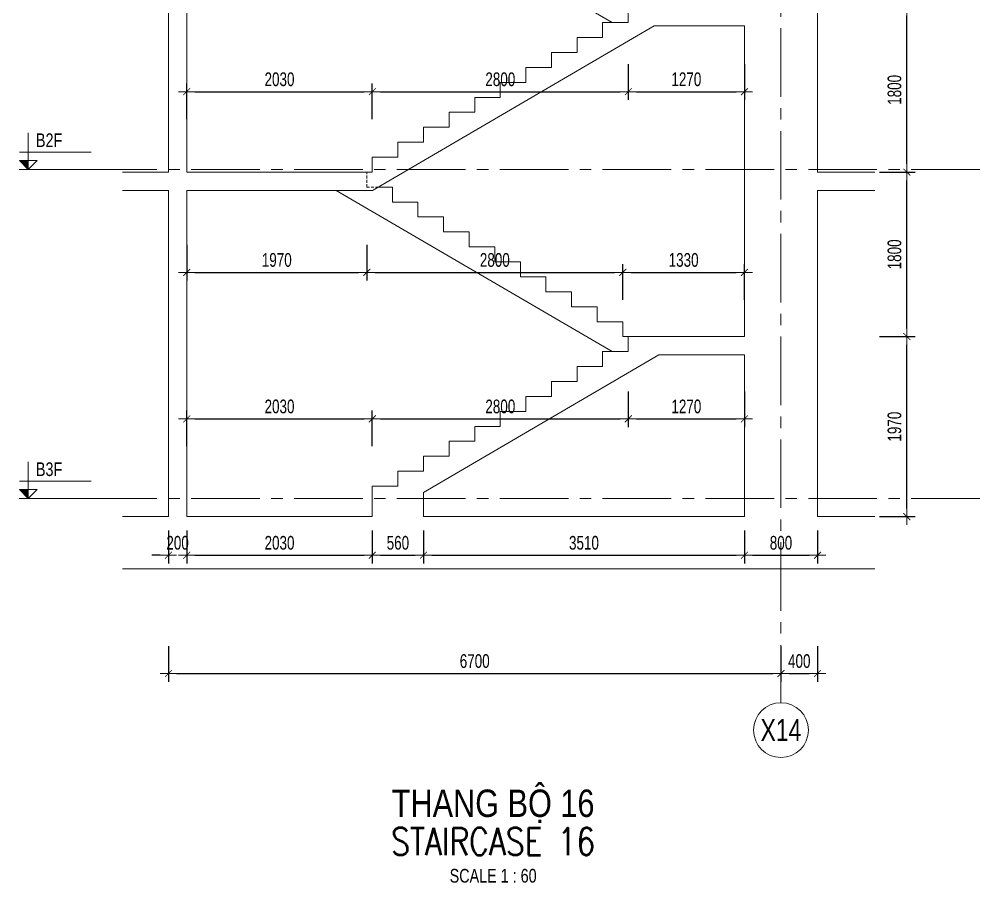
# Model space of a CAD drawing. Header units: millimetres. Extents: x -179076 to 254975, y -18667 to 296191.
# Drawn here: x 163167 to 173674, y 43940 to 53389 of the extents above; entities that cross this region are included whole.
import ezdxf
from ezdxf.enums import TextEntityAlignment as Align

# ---------------------------------------------------------------- set-up
doc = ezdxf.new("R2010")
doc.units = ezdxf.units.MM
doc.linetypes.add('CENTER2', pattern=[1.125, 0.75, -0.125, 0.125, -0.125])
doc.linetypes.add('HIDDEN2', pattern=[4.7625, 3.175, -1.5875])
doc.layers.get('Defpoints').update_dxf_attribs({"color": 151, "lineweight": 9})
for name, color, linetype, lineweight in [('NDC_S_ANNO', 7, 'Continuous', 20), ('NDC_S_AXIS', 5, 'CENTER2', 13), ('NDC_S_CONTINUOUS', 3, 'Continuous', 20), ('NDC_S_DIM', 1, 'Continuous', 15), ('NDC_S_ENG TITLE', 3, 'Continuous', 20), ('NDC_S_HIDDEN', 8, 'HIDDEN2', 13), ('NDC_S_SLAB', 2, 'Continuous', 20), ('NDC_S_SYMBOL', 1, 'Continuous', 15), ('NDC_S_TEXT SYMBOL', 7, 'Continuous', 20), ('NDC_S_VN TEXT', 7, 'Continuous', 20), ('NDC_S_VN TITLE', 6, 'Continuous', 35)]:
    doc.layers.add(name, color=color, linetype=linetype, lineweight=lineweight)
doc.styles.add('NDC_ANNO', font='', dxfattribs={"width": 0.8})
doc.styles.add('NDC_DIM', font='', dxfattribs={"width": 0.75})
doc.styles.add('NDC_EN TXT', font='romans.shx', dxfattribs={"width": 0.8})
doc.styles.add('NDC_VIE TXT', font='arial.ttf', dxfattribs={"width": 0.8})
doc.styles.get('NDC_ANNO').set_extended_font_data('Dotum')
doc.styles.get('NDC_DIM').set_extended_font_data('Dotum')
doc.dimstyles.new('NDC_dim_60', dxfattribs={"dimscale": 60, "dimtxt": 2.5, "dimasz": 1.5, "dimexe": 1.5, "dimexo": 2.5, "dimgap": 1, "dimtad": 1, "dimdec": 0, "dimzin": 0, "dimdsep": 46, "dimtxsty": 'NDC_DIM', "dimblk": 'DIMMARK', "dimcen": 0.09, "dimdle": 1.2, "dimclrd": 1, "dimclre": 1, "dimclrt": 3, "dimadec": 0, "dimazin": 0, "dimtfac": 1, "dimtdec": 0, "dimtix": 1, "dimtofl": 0, "dimtmove": 0, "dimatfit": 3, "dimfxl": 5, "dimfxlon": 1, "dimtolj": 1, "dimtzin": 0, "dimarcsym": 0})

# ---------------------------------------------------------------- blocks, each defined once
blk = doc.blocks.new('DIMMARK')
at = {"layer": 'NDC_S_DIM', "color": 1}
blk.add_line((-1.5, 0), (1, 0), dxfattribs=at)
at = {"layer": 'NDC_S_DIM', "color": 2, "const_width": 0.1}
blk.add_lwpolyline([(-0.42, -0.42), (0.42, 0.42)], dxfattribs=at)
blk = doc.blocks.new('*D1939')
at = {"layer": 'Defpoints', "color": 0, "transparency": 16777216}
for p in [(167029, 49016), (164999, 47946), (167029, 47946)]:
    blk.add_point(p, dxfattribs=at)
at = {"layer": 'NDC_S_DIM', "color": 1, "lineweight": -2, "transparency": 16777216}
for p, q in [((164999, 48716), (164999, 49106)), ((167029, 48716), (167029, 49106)), ((165089, 49016), (166939, 49016))]:
    blk.add_line(p, q, dxfattribs=at)
at = {"layer": 'NDC_S_DIM', "color": 1, "lineweight": -2, "transparency": 16777216, "xscale": 90, "yscale": 90, "zscale": 90, "rotation": 180}
blk.add_blockref('DIMMARK', (164999, 49016), dxfattribs=at)
at = {"layer": 'NDC_S_DIM', "color": 1, "lineweight": -2, "transparency": 16777216, "xscale": 90, "yscale": 90, "zscale": 90}
blk.add_blockref('DIMMARK', (167029, 49016), dxfattribs=at)
at = {"layer": 'NDC_S_DIM', "color": 3, "transparency": 16777216, "insert": (166014, 49151), "char_height": 150, "attachment_point": 5, "style": 'NDC_DIM'}
blk.add_mtext('\\A1;2030', dxfattribs=at)
blk = doc.blocks.new('*D1940')
at = {"layer": 'Defpoints', "color": 0, "transparency": 16777216}
for p in [(169829, 49752), (169829, 49016), (167029, 47946)]:
    blk.add_point(p, dxfattribs=at)
at = {"layer": 'NDC_S_DIM', "color": 1, "lineweight": -2, "transparency": 16777216}
for p, q in [((169829, 49316), (169829, 48926)), ((167029, 48716), (167029, 49106)), ((167119, 49016), (169739, 49016))]:
    blk.add_line(p, q, dxfattribs=at)
at = {"layer": 'NDC_S_DIM', "color": 1, "lineweight": -2, "transparency": 16777216, "xscale": 90, "yscale": 90, "zscale": 90, "rotation": 180}
blk.add_blockref('DIMMARK', (167029, 49016), dxfattribs=at)
at = {"layer": 'NDC_S_DIM', "color": 1, "lineweight": -2, "transparency": 16777216, "xscale": 90, "yscale": 90, "zscale": 90}
blk.add_blockref('DIMMARK', (169829, 49016), dxfattribs=at)
at = {"layer": 'NDC_S_DIM', "color": 3, "transparency": 16777216, "insert": (168429, 49151), "char_height": 150, "attachment_point": 5, "style": 'NDC_DIM'}
blk.add_mtext('\\A1;2800', dxfattribs=at)
blk = doc.blocks.new('*D1941')
at = {"layer": 'Defpoints', "color": 0, "transparency": 16777216}
for p in [(169829, 49752), (171099, 49716), (171099, 49016)]:
    blk.add_point(p, dxfattribs=at)
at = {"layer": 'NDC_S_DIM', "color": 1, "lineweight": -2, "transparency": 16777216}
for p, q in [((169829, 49316), (169829, 48926)), ((171099, 49316), (171099, 48926)), ((169919, 49016), (171009, 49016))]:
    blk.add_line(p, q, dxfattribs=at)
at = {"layer": 'NDC_S_DIM', "color": 1, "lineweight": -2, "transparency": 16777216, "xscale": 90, "yscale": 90, "zscale": 90, "rotation": 180}
blk.add_blockref('DIMMARK', (169829, 49016), dxfattribs=at)
at = {"layer": 'NDC_S_DIM', "color": 1, "lineweight": -2, "transparency": 16777216, "xscale": 90, "yscale": 90, "zscale": 90}
blk.add_blockref('DIMMARK', (171099, 49016), dxfattribs=at)
at = {"layer": 'NDC_S_DIM', "color": 3, "transparency": 16777216, "insert": (170464, 49151), "char_height": 150, "attachment_point": 5, "style": 'NDC_DIM'}
blk.add_mtext('\\A1;1270', dxfattribs=at)
blk = doc.blocks.new('*D1942')
at = {"layer": 'Defpoints', "color": 0, "transparency": 16777216}
for p in [(164999, 51716), (166969, 51716), (166969, 50619)]:
    blk.add_point(p, dxfattribs=at)
at = {"layer": 'NDC_S_DIM', "color": 1, "lineweight": -2, "transparency": 16777216}
for p, q in [((164999, 50919), (164999, 50529)), ((166969, 50919), (166969, 50529)), ((165089, 50619), (166879, 50619))]:
    blk.add_line(p, q, dxfattribs=at)
at = {"layer": 'NDC_S_DIM', "color": 1, "lineweight": -2, "transparency": 16777216, "xscale": 90, "yscale": 90, "zscale": 90, "rotation": 180}
blk.add_blockref('DIMMARK', (164999, 50619), dxfattribs=at)
at = {"layer": 'NDC_S_DIM', "color": 1, "lineweight": -2, "transparency": 16777216, "xscale": 90, "yscale": 90, "zscale": 90}
blk.add_blockref('DIMMARK', (166969, 50619), dxfattribs=at)
at = {"layer": 'NDC_S_DIM', "color": 3, "transparency": 16777216, "insert": (165984, 50754), "char_height": 150, "attachment_point": 5, "style": 'NDC_DIM'}
blk.add_mtext('\\A1;1970', dxfattribs=at)
blk = doc.blocks.new('*D1943')
at = {"layer": 'Defpoints', "color": 0, "transparency": 16777216}
for p in [(166969, 51716), (169769, 50619), (169769, 49916)]:
    blk.add_point(p, dxfattribs=at)
at = {"layer": 'NDC_S_DIM', "color": 1, "lineweight": -2, "transparency": 16777216}
for p, q in [((166969, 50919), (166969, 50529)), ((169769, 50319), (169769, 50709)), ((167059, 50619), (169679, 50619))]:
    blk.add_line(p, q, dxfattribs=at)
at = {"layer": 'NDC_S_DIM', "color": 1, "lineweight": -2, "transparency": 16777216, "xscale": 90, "yscale": 90, "zscale": 90, "rotation": 180}
blk.add_blockref('DIMMARK', (166969, 50619), dxfattribs=at)
at = {"layer": 'NDC_S_DIM', "color": 1, "lineweight": -2, "transparency": 16777216, "xscale": 90, "yscale": 90, "zscale": 90}
blk.add_blockref('DIMMARK', (169769, 50619), dxfattribs=at)
at = {"layer": 'NDC_S_DIM', "color": 3, "transparency": 16777216, "insert": (168369, 50754), "char_height": 150, "attachment_point": 5, "style": 'NDC_DIM'}
blk.add_mtext('\\A1;2800', dxfattribs=at)
blk = doc.blocks.new('*D1930')
at = {"layer": 'Defpoints', "color": 0, "transparency": 16777216}
for p in [(171099, 50619), (169769, 49916), (171099, 49916)]:
    blk.add_point(p, dxfattribs=at)
at = {"layer": 'NDC_S_DIM', "color": 1, "lineweight": -2, "transparency": 16777216}
for p, q in [((169769, 50319), (169769, 50709)), ((171099, 50319), (171099, 50709)), ((169859, 50619), (171009, 50619))]:
    blk.add_line(p, q, dxfattribs=at)
at = {"layer": 'NDC_S_DIM', "color": 1, "lineweight": -2, "transparency": 16777216, "xscale": 90, "yscale": 90, "zscale": 90, "rotation": 180}
blk.add_blockref('DIMMARK', (169769, 50619), dxfattribs=at)
at = {"layer": 'NDC_S_DIM', "color": 1, "lineweight": -2, "transparency": 16777216, "xscale": 90, "yscale": 90, "zscale": 90}
blk.add_blockref('DIMMARK', (171099, 50619), dxfattribs=at)
at = {"layer": 'NDC_S_DIM', "color": 3, "transparency": 16777216, "insert": (170434, 50754), "char_height": 150, "attachment_point": 5, "style": 'NDC_DIM'}
blk.add_mtext('\\A1;1330', dxfattribs=at)
blk = doc.blocks.new('*D1931')
at = {"layer": 'Defpoints', "color": 0, "transparency": 16777216}
for p in [(167029, 52596), (164999, 51716), (167029, 51716)]:
    blk.add_point(p, dxfattribs=at)
at = {"layer": 'NDC_S_DIM', "color": 1, "lineweight": -2, "transparency": 16777216}
for p, q in [((164999, 52296), (164999, 52686)), ((167029, 52296), (167029, 52686)), ((165089, 52596), (166939, 52596))]:
    blk.add_line(p, q, dxfattribs=at)
at = {"layer": 'NDC_S_DIM', "color": 1, "lineweight": -2, "transparency": 16777216, "xscale": 90, "yscale": 90, "zscale": 90, "rotation": 180}
blk.add_blockref('DIMMARK', (164999, 52596), dxfattribs=at)
at = {"layer": 'NDC_S_DIM', "color": 1, "lineweight": -2, "transparency": 16777216, "xscale": 90, "yscale": 90, "zscale": 90}
blk.add_blockref('DIMMARK', (167029, 52596), dxfattribs=at)
at = {"layer": 'NDC_S_DIM', "color": 3, "transparency": 16777216, "insert": (166014, 52731), "char_height": 150, "attachment_point": 5, "style": 'NDC_DIM'}
blk.add_mtext('\\A1;2030', dxfattribs=at)
blk = doc.blocks.new('*D1932')
at = {"layer": 'Defpoints', "color": 0, "transparency": 16777216}
for p in [(169829, 53352), (169829, 52596), (167029, 51716)]:
    blk.add_point(p, dxfattribs=at)
at = {"layer": 'NDC_S_DIM', "color": 1, "lineweight": -2, "transparency": 16777216}
for p, q in [((169829, 52896), (169829, 52506)), ((167029, 52296), (167029, 52686)), ((167119, 52596), (169739, 52596))]:
    blk.add_line(p, q, dxfattribs=at)
at = {"layer": 'NDC_S_DIM', "color": 1, "lineweight": -2, "transparency": 16777216, "xscale": 90, "yscale": 90, "zscale": 90, "rotation": 180}
blk.add_blockref('DIMMARK', (167029, 52596), dxfattribs=at)
at = {"layer": 'NDC_S_DIM', "color": 1, "lineweight": -2, "transparency": 16777216, "xscale": 90, "yscale": 90, "zscale": 90}
blk.add_blockref('DIMMARK', (169829, 52596), dxfattribs=at)
at = {"layer": 'NDC_S_DIM', "color": 3, "transparency": 16777216, "insert": (168429, 52731), "char_height": 150, "attachment_point": 5, "style": 'NDC_DIM'}
blk.add_mtext('\\A1;2800', dxfattribs=at)
blk = doc.blocks.new('*D1933')
at = {"layer": 'Defpoints', "color": 0, "transparency": 16777216}
for p in [(169829, 53352), (171099, 53316), (171099, 52596)]:
    blk.add_point(p, dxfattribs=at)
at = {"layer": 'NDC_S_DIM', "color": 1, "lineweight": -2, "transparency": 16777216}
for p, q in [((169829, 52896), (169829, 52506)), ((171099, 52896), (171099, 52506)), ((169919, 52596), (171009, 52596))]:
    blk.add_line(p, q, dxfattribs=at)
at = {"layer": 'NDC_S_DIM', "color": 1, "lineweight": -2, "transparency": 16777216, "xscale": 90, "yscale": 90, "zscale": 90, "rotation": 180}
blk.add_blockref('DIMMARK', (169829, 52596), dxfattribs=at)
at = {"layer": 'NDC_S_DIM', "color": 1, "lineweight": -2, "transparency": 16777216, "xscale": 90, "yscale": 90, "zscale": 90}
blk.add_blockref('DIMMARK', (171099, 52596), dxfattribs=at)
at = {"layer": 'NDC_S_DIM', "color": 3, "transparency": 16777216, "insert": (170464, 52731), "char_height": 150, "attachment_point": 5, "style": 'NDC_DIM'}
blk.add_mtext('\\A1;1270', dxfattribs=at)
blk = doc.blocks.new('kata_block_CT')
at = {"layer": 'NDC_S_ANNO'}
blk.add_hatch(color=3, dxfattribs=at).paths.add_polyline_path([(0, 1.6), (-1.61, 1.6), (0, 0)])
at = {"layer": 'NDC_S_ANNO', "ltscale": 50}
h = blk.add_hatch(dxfattribs=at)
h.set_pattern_fill('ANSI31', color=256, scale=1.406, style=0)
h.paths.add_polyline_path([(0, 1.6), (0, 0), (1.61, 1.6)])
for p, q in [((-1.59, 3.14), (11.47, 3.14)), ((11.56, 0), (-1.64, 0))]:
    blk.add_line(p, q, dxfattribs=at)
for points in [[(0, 6.69), (0, 0)], [(0, 0), (-1.61, 1.6), (0, 1.6)], [(0, 0), (1.61, 1.6), (0, 1.6)]]:
    blk.add_lwpolyline(points, dxfattribs=at)
at = {"layer": 'NDC_S_ANNO', "color": 8, "ltscale": 50}
blk.add_lwpolyline([(0, 0), (-1.61, 1.6), (0, 1.6)], dxfattribs=at)
at = {"layer": 'NDC_S_TEXT SYMBOL', "color": 3, "style": 'NDC_ANNO', "width": 0.8}
blk.add_attdef('CT', (1.41, 4.07), '', height=2.5, dxfattribs=at)
blk = doc.blocks.new('*D2007')
at = {"layer": 'Defpoints', "color": 0, "transparency": 16777216}
for p in [(164799, 47946), (164999, 47946), (164999, 47524)]:
    blk.add_point(p, dxfattribs=at)
at = {"layer": 'NDC_S_DIM', "color": 1, "lineweight": -2, "transparency": 16777216}
for p, q in [((164799, 47796), (164799, 47434)), ((164999, 47796), (164999, 47434)), ((164709, 47524), (164619, 47524)), ((165089, 47524), (165179, 47524))]:
    blk.add_line(p, q, dxfattribs=at)
at = {"layer": 'NDC_S_DIM', "color": 1, "lineweight": -2, "transparency": 16777216, "xscale": 90, "yscale": 90, "zscale": 90}
blk.add_blockref('DIMMARK', (164799, 47524), dxfattribs=at)
at = {"layer": 'NDC_S_DIM', "color": 1, "lineweight": -2, "transparency": 16777216, "xscale": 90, "yscale": 90, "zscale": 90, "rotation": 180}
blk.add_blockref('DIMMARK', (164999, 47524), dxfattribs=at)
at = {"layer": 'NDC_S_DIM', "color": 3, "transparency": 16777216, "insert": (164899, 47659), "char_height": 150, "attachment_point": 5, "style": 'NDC_DIM'}
blk.add_mtext('\\A1;200', dxfattribs=at)
blk = doc.blocks.new('*D2008')
at = {"layer": 'Defpoints', "color": 0, "transparency": 16777216}
for p in [(164999, 47946), (167029, 47946), (167029, 47524)]:
    blk.add_point(p, dxfattribs=at)
at = {"layer": 'NDC_S_DIM', "color": 1, "lineweight": -2, "transparency": 16777216}
for p, q in [((164999, 47796), (164999, 47434)), ((167029, 47796), (167029, 47434)), ((165089, 47524), (166939, 47524))]:
    blk.add_line(p, q, dxfattribs=at)
at = {"layer": 'NDC_S_DIM', "color": 1, "lineweight": -2, "transparency": 16777216, "xscale": 90, "yscale": 90, "zscale": 90, "rotation": 180}
blk.add_blockref('DIMMARK', (164999, 47524), dxfattribs=at)
at = {"layer": 'NDC_S_DIM', "color": 1, "lineweight": -2, "transparency": 16777216, "xscale": 90, "yscale": 90, "zscale": 90}
blk.add_blockref('DIMMARK', (167029, 47524), dxfattribs=at)
at = {"layer": 'NDC_S_DIM', "color": 3, "transparency": 16777216, "insert": (166014, 47659), "char_height": 150, "attachment_point": 5, "style": 'NDC_DIM'}
blk.add_mtext('\\A1;2030', dxfattribs=at)
blk = doc.blocks.new('*D2009')
at = {"layer": 'Defpoints', "color": 0, "transparency": 16777216}
for p in [(167029, 47946), (167589, 47946), (167589, 47524)]:
    blk.add_point(p, dxfattribs=at)
at = {"layer": 'NDC_S_DIM', "color": 1, "lineweight": -2, "transparency": 16777216}
for p, q in [((167029, 47796), (167029, 47434)), ((167589, 47796), (167589, 47434)), ((167119, 47524), (167499, 47524))]:
    blk.add_line(p, q, dxfattribs=at)
at = {"layer": 'NDC_S_DIM', "color": 1, "lineweight": -2, "transparency": 16777216, "xscale": 90, "yscale": 90, "zscale": 90, "rotation": 180}
blk.add_blockref('DIMMARK', (167029, 47524), dxfattribs=at)
at = {"layer": 'NDC_S_DIM', "color": 1, "lineweight": -2, "transparency": 16777216, "xscale": 90, "yscale": 90, "zscale": 90}
blk.add_blockref('DIMMARK', (167589, 47524), dxfattribs=at)
at = {"layer": 'NDC_S_DIM', "color": 3, "transparency": 16777216, "insert": (167309, 47659), "char_height": 150, "attachment_point": 5, "style": 'NDC_DIM'}
blk.add_mtext('\\A1;560', dxfattribs=at)
blk = doc.blocks.new('*D2010')
at = {"layer": 'Defpoints', "color": 0, "transparency": 16777216}
for p in [(167589, 47946), (171099, 47946), (171099, 47524)]:
    blk.add_point(p, dxfattribs=at)
at = {"layer": 'NDC_S_DIM', "color": 1, "lineweight": -2, "transparency": 16777216}
for p, q in [((167589, 47796), (167589, 47434)), ((171099, 47796), (171099, 47434)), ((167679, 47524), (171009, 47524))]:
    blk.add_line(p, q, dxfattribs=at)
at = {"layer": 'NDC_S_DIM', "color": 1, "lineweight": -2, "transparency": 16777216, "xscale": 90, "yscale": 90, "zscale": 90, "rotation": 180}
blk.add_blockref('DIMMARK', (167589, 47524), dxfattribs=at)
at = {"layer": 'NDC_S_DIM', "color": 1, "lineweight": -2, "transparency": 16777216, "xscale": 90, "yscale": 90, "zscale": 90}
blk.add_blockref('DIMMARK', (171099, 47524), dxfattribs=at)
at = {"layer": 'NDC_S_DIM', "color": 3, "transparency": 16777216, "insert": (169344, 47659), "char_height": 150, "attachment_point": 5, "style": 'NDC_DIM'}
blk.add_mtext('\\A1;3510', dxfattribs=at)
blk = doc.blocks.new('*D2011')
at = {"layer": 'Defpoints', "color": 0, "transparency": 16777216}
for p in [(171099, 47946), (171899, 47946), (171899, 47524)]:
    blk.add_point(p, dxfattribs=at)
at = {"layer": 'NDC_S_DIM', "color": 1, "lineweight": -2, "transparency": 16777216}
for p, q in [((171099, 47796), (171099, 47434)), ((171899, 47796), (171899, 47434)), ((171189, 47524), (171809, 47524))]:
    blk.add_line(p, q, dxfattribs=at)
at = {"layer": 'NDC_S_DIM', "color": 1, "lineweight": -2, "transparency": 16777216, "xscale": 90, "yscale": 90, "zscale": 90, "rotation": 180}
blk.add_blockref('DIMMARK', (171099, 47524), dxfattribs=at)
at = {"layer": 'NDC_S_DIM', "color": 1, "lineweight": -2, "transparency": 16777216, "xscale": 90, "yscale": 90, "zscale": 90}
blk.add_blockref('DIMMARK', (171899, 47524), dxfattribs=at)
at = {"layer": 'NDC_S_DIM', "color": 3, "transparency": 16777216, "insert": (171499, 47659), "char_height": 150, "attachment_point": 5, "style": 'NDC_DIM'}
blk.add_mtext('\\A1;800', dxfattribs=at)
blk = doc.blocks.new('*D2012')
at = {"layer": 'Defpoints', "color": 0, "transparency": 16777216}
for p in [(164799, 47946), (171499, 47946), (171499, 46230)]:
    blk.add_point(p, dxfattribs=at)
at = {"layer": 'NDC_S_DIM', "color": 1, "lineweight": -2, "transparency": 16777216}
for p, q in [((164799, 46530), (164799, 46140)), ((171499, 46530), (171499, 46140)), ((164889, 46230), (171409, 46230))]:
    blk.add_line(p, q, dxfattribs=at)
at = {"layer": 'NDC_S_DIM', "color": 1, "lineweight": -2, "transparency": 16777216, "xscale": 90, "yscale": 90, "zscale": 90, "rotation": 180}
blk.add_blockref('DIMMARK', (164799, 46230), dxfattribs=at)
at = {"layer": 'NDC_S_DIM', "color": 1, "lineweight": -2, "transparency": 16777216, "xscale": 90, "yscale": 90, "zscale": 90}
blk.add_blockref('DIMMARK', (171499, 46230), dxfattribs=at)
at = {"layer": 'NDC_S_DIM', "color": 3, "transparency": 16777216, "insert": (168149, 46365), "char_height": 150, "attachment_point": 5, "style": 'NDC_DIM'}
blk.add_mtext('\\A1;6700', dxfattribs=at)
blk = doc.blocks.new('*D2013')
at = {"layer": 'Defpoints', "color": 0, "transparency": 16777216}
for p in [(171499, 47946), (171899, 47946), (171899, 46230)]:
    blk.add_point(p, dxfattribs=at)
at = {"layer": 'NDC_S_DIM', "color": 1, "lineweight": -2, "transparency": 16777216}
for p, q in [((171499, 46530), (171499, 46140)), ((171899, 46530), (171899, 46140)), ((171589, 46230), (171809, 46230))]:
    blk.add_line(p, q, dxfattribs=at)
at = {"layer": 'NDC_S_DIM', "color": 1, "lineweight": -2, "transparency": 16777216, "xscale": 90, "yscale": 90, "zscale": 90, "rotation": 180}
blk.add_blockref('DIMMARK', (171499, 46230), dxfattribs=at)
at = {"layer": 'NDC_S_DIM', "color": 1, "lineweight": -2, "transparency": 16777216, "xscale": 90, "yscale": 90, "zscale": 90}
blk.add_blockref('DIMMARK', (171899, 46230), dxfattribs=at)
at = {"layer": 'NDC_S_DIM', "color": 3, "transparency": 16777216, "insert": (171699, 46365), "char_height": 150, "attachment_point": 5, "style": 'NDC_DIM'}
blk.add_mtext('\\A1;400', dxfattribs=at)
blk = doc.blocks.new('*U187')
at = {"layer": 'NDC_S_SYMBOL'}
blk.add_line((0, 5), (0, 9), dxfattribs=at)
blk.add_circle((0, 0), 5, dxfattribs=at)
at = {"layer": 'NDC_S_TEXT SYMBOL', "color": 7, "style": 'NDC_ANNO', "width": 0.8}
blk.add_attdef('GRID', text='', height=4, dxfattribs=at).set_placement((0, 0), align=Align.MIDDLE)
blk = doc.blocks.new('Drawing name_symbol')
at = {"layer": 'NDC_S_ENG TITLE', "style": 'NDC_EN TXT', "width": 0.8}
blk.add_attdef('SECTDET1', text='', height=5, dxfattribs=at).set_placement((0, 1.01), align=Align.CENTER)
at = {"layer": 'NDC_S_TEXT SYMBOL', "lineweight": 25, "style": 'NDC_ANNO', "width": 0.8}
blk.add_attdef('SSCALE', text='', height=2.5, dxfattribs=at).set_placement((0, -4), align=Align.CENTER)
at = {"layer": 'NDC_S_VN TITLE', "style": 'NDC_VIE TXT', "width": 0.8}
blk.add_attdef('SECTDET2', text='', height=5, dxfattribs=at).set_placement((0, 7.97), align=Align.CENTER)
blk = doc.blocks.new('*D2089')
at = {"layer": 'Defpoints', "color": 0, "transparency": 16777216}
for p in [(171099, 49916), (172876, 49916), (171099, 47946)]:
    blk.add_point(p, dxfattribs=at)
at = {"layer": 'NDC_S_DIM', "color": 1, "lineweight": -2, "transparency": 16777216}
for p, q in [((172576, 49916), (172966, 49916)), ((172876, 48036), (172876, 49826)), ((172576, 47946), (172966, 47946))]:
    blk.add_line(p, q, dxfattribs=at)
at = {"layer": 'NDC_S_DIM', "color": 1, "lineweight": -2, "transparency": 16777216, "xscale": 90, "yscale": 90, "zscale": 90}
for p, rotation in [((172876, 49916), 90), ((172876, 47946), 270)]:
    blk.add_blockref('DIMMARK', p, dxfattribs=dict(at, rotation=rotation))
at = {"layer": 'NDC_S_DIM', "color": 3, "transparency": 16777216, "insert": (172741, 48931), "char_height": 150, "attachment_point": 5, "rotation": 90, "style": 'NDC_DIM'}
blk.add_mtext('\\A1;1970', dxfattribs=at)
blk = doc.blocks.new('*D2090')
at = {"layer": 'Defpoints', "color": 0, "transparency": 16777216}
for p in [(167029, 51716), (172876, 51716), (171099, 49916)]:
    blk.add_point(p, dxfattribs=at)
at = {"layer": 'NDC_S_DIM', "color": 1, "lineweight": -2, "transparency": 16777216}
for p, q in [((172576, 51716), (172966, 51716)), ((172876, 50006), (172876, 51626)), ((172576, 49916), (172966, 49916))]:
    blk.add_line(p, q, dxfattribs=at)
at = {"layer": 'NDC_S_DIM', "color": 1, "lineweight": -2, "transparency": 16777216, "xscale": 90, "yscale": 90, "zscale": 90}
for p, rotation in [((172876, 51716), 90), ((172876, 49916), 270)]:
    blk.add_blockref('DIMMARK', p, dxfattribs=dict(at, rotation=rotation))
at = {"layer": 'NDC_S_DIM', "color": 3, "transparency": 16777216, "insert": (172741, 50816), "char_height": 150, "attachment_point": 5, "rotation": 90, "style": 'NDC_DIM'}
blk.add_mtext('\\A1;1800', dxfattribs=at)
blk = doc.blocks.new('*D2091')
at = {"layer": 'Defpoints', "color": 0, "transparency": 16777216}
for p in [(169829, 53516), (172876, 53516), (167029, 51716)]:
    blk.add_point(p, dxfattribs=at)
at = {"layer": 'NDC_S_DIM', "color": 1, "lineweight": -2, "transparency": 16777216}
for p, q in [((172576, 53516), (172966, 53516)), ((172876, 51806), (172876, 53426)), ((172576, 51716), (172966, 51716))]:
    blk.add_line(p, q, dxfattribs=at)
at = {"layer": 'NDC_S_DIM', "color": 1, "lineweight": -2, "transparency": 16777216, "xscale": 90, "yscale": 90, "zscale": 90}
for p, rotation in [((172876, 53516), 90), ((172876, 51716), 270)]:
    blk.add_blockref('DIMMARK', p, dxfattribs=dict(at, rotation=rotation))
at = {"layer": 'NDC_S_DIM', "color": 3, "transparency": 16777216, "insert": (172741, 52616), "char_height": 150, "attachment_point": 5, "rotation": 90, "style": 'NDC_DIM'}
blk.add_mtext('\\A1;1800', dxfattribs=at)

msp = doc.modelspace()

# ---------------------------------------------------------------- linework, layer by layer
at = {"layer": 'NDC_S_AXIS', "ltscale": 1000}
msp.add_line((171498.6, 63415.8), (171498.6, 46040.1), dxfattribs=at)
for points in [[(173673.6, 51746), (163351.9, 51746)], [(173673.6, 48146), (163351.9, 48146)]]:
    msp.add_lwpolyline(points, dxfattribs=at)
at = {"layer": 'NDC_S_CONTINUOUS'}
for p, q in [((169652.2, 53352.4), (166634.4, 55116)), ((169652.2, 49752.4), (166634.4, 51516))]:
    msp.add_line(p, q, dxfattribs=at)
msp.add_lwpolyline([(169828.6, 49916), (169768.6, 49916), (169768.6, 50079.6), (169488.6, 50079.6), (169488.6, 50243.3), (169208.6, 50243.3), (169208.6, 50406.9), (168928.6, 50406.9), (168928.6, 50570.6), (168648.6, 50570.6), (168648.6, 50734.2), (168368.6, 50734.2), (168368.6, 50897.8), (168088.6, 50897.8), (168088.6, 51061.5), (167808.6, 51061.5), (167808.6, 51225.1), (167528.6, 51225.1), (167528.6, 51388.7), (167248.6, 51388.7), (167248.6, 51552.4), (167095, 51552.4)], dxfattribs=at)
at = {"layer": 'NDC_S_HIDDEN', "ltscale": 10}
msp.add_lwpolyline([(167095, 51552.4), (166968.6, 51552.4), (166968.6, 51716)], dxfattribs=at)
at = {"layer": 'NDC_S_SLAB'}
for p, q in [((164798.6, 51716), (164798.6, 55116)), ((164998.6, 51716), (164998.6, 55116)), ((171898.6, 51716), (171898.6, 55116)), ((164798.6, 51716), (164296.1, 51716)), ((167028.6, 51716), (164998.6, 51716)), ((172523.9, 51716), (171898.6, 51716)), ((164798.6, 51516), (164296.1, 51516)), ((164798.6, 47946), (164798.6, 51516)), ((167032.7, 51516), (164998.6, 51516)), ((164998.6, 47946), (164998.6, 51516)), ((172523.9, 51516), (171898.6, 51516)), ((171898.6, 47946), (171898.6, 51516)), ((171098.6, 47946), (167588.6, 47946)), ((172523.9, 47946), (171898.6, 47946)), ((172523.9, 47376), (164296.1, 47376))]:
    msp.add_line(p, q, dxfattribs=at)
for points in [[(167028.6, 51716), (167028.6, 51879.6), (167308.6, 51879.6), (167308.6, 52043.3), (167588.6, 52043.3), (167588.6, 52206.9), (167868.6, 52206.9), (167868.6, 52370.6), (168148.6, 52370.6), (168148.6, 52534.2), (168428.6, 52534.2), (168428.6, 52697.8), (168708.6, 52697.8), (168708.6, 52861.5), (168988.6, 52861.5), (168988.6, 53025.1), (169268.6, 53025.1), (169268.6, 53188.7), (169548.6, 53188.7), (169548.6, 53352.4), (169828.6, 53352.4), (169828.6, 53516), (171098.6, 53516)], [(164998.6, 47946), (167028.6, 47946), (167028.6, 48279.6), (167308.6, 48279.6), (167308.6, 48443.3), (167588.6, 48443.3), (167588.6, 48606.9), (167868.6, 48606.9), (167868.6, 48770.6), (168148.6, 48770.6), (168148.6, 48934.2), (168428.6, 48934.2), (168428.6, 49097.8), (168708.6, 49097.8), (168708.6, 49261.5), (168988.6, 49261.5), (168988.6, 49425.1), (169268.6, 49425.1), (169268.6, 49588.7), (169548.6, 49588.7), (169548.6, 49752.4), (169828.6, 49752.4), (169828.6, 49916), (171098.6, 49916), (171098.6, 53316)], [(167032.7, 51516), (170112.7, 53316), (171098.6, 53316)], [(167588.6, 47946), (167588.6, 48211.6), (170162.7, 49716), (171098.6, 49716), (171098.6, 47946)], [(164296.1, 47946), (164798.6, 47946)]]:
    msp.add_lwpolyline(points, dxfattribs=at)

# ---------------------------------------------------------------- block references
at = {"layer": 'NDC_S_ANNO', "xscale": 60, "yscale": 60, "zscale": 60}
msp.add_blockref('Drawing name_symbol', (168350.7, 44181.8), dxfattribs=at).add_auto_attribs({'SECTDET1': 'STAIRCASE 16', 'SECTDET2': 'THANG BỘ 16', 'SSCALE': 'SCALE 1 : 60'})
at = {"layer": 'NDC_S_AXIS', "xscale": 60, "yscale": 60, "zscale": 60}
msp.add_blockref('*U187', (171498.6, 45610.3), dxfattribs=at).add_auto_attribs({'GRID': 'X14'})
at = {"layer": 'NDC_S_VN TEXT', "xscale": 60, "yscale": 60, "zscale": 60}
for p, values in [((163265.1, 51746), {'CT': 'B2F'}), ((163265.1, 48146), {'CT': 'B3F'})]:
    msp.add_blockref('kata_block_CT', p, dxfattribs=at).add_auto_attribs(values)

# ---------------------------------------------------------------- dimensions: what is measured, and where the dimension line sits
at = {"layer": 'NDC_S_DIM'}
for base, p1, p2, picture, middle in [((172875.8, 53516), (167028.6, 51716), (169828.6, 53516), '*D2091', (172740.7, 52616)), ((172875.8, 51716), (171098.6, 49916), (167028.6, 51716), '*D2090', (172740.7, 50816))]:
    dim = msp.add_linear_dim(base=base, p1=p1, p2=p2, angle=90, dimstyle='NDC_dim_60', override={"dimtmove": 1}, dxfattribs=at)
    dim.commit()
    dim.dimension.update_dxf_attribs({"geometry": picture, "text_midpoint": middle})
for base, p1, p2, picture, middle in [((169828.6, 52595.9), (167028.6, 51716), (169828.6, 53352.4), '*D1932', (168428.6, 52731)), ((171098.6, 52595.9), (169828.6, 53352.4), (171098.6, 53316), '*D1933', (170463.6, 52731)), ((169768.6, 50618.6), (166968.6, 51716), (169768.6, 49916), '*D1943', (168368.6, 50753.7)), ((171098.6, 50618.6), (169768.6, 49916), (171098.6, 49916), '*D1930', (170433.6, 50753.7)), ((169828.6, 49016.1), (167028.6, 47946), (169828.6, 49752.4), '*D1940', (168428.6, 49151.2)), ((171098.6, 49016.1), (169828.6, 49752.4), (171098.6, 49716), '*D1941', (170463.6, 49151.2)), ((167028.6, 47524), (164998.6, 47946), (167028.6, 47946), '*D2008', (166013.6, 47659.1)), ((167588.6, 47524), (167028.6, 47946), (167588.6, 47946), '*D2009', (167308.6, 47659.1)), ((171098.6, 47524), (167588.6, 47946), (171098.6, 47946), '*D2010', (169343.6, 47659.1)), ((171898.6, 47524), (171098.6, 47946), (171898.6, 47946), '*D2011', (171498.6, 47659.1)), ((171898.6, 46229.6), (171498.6, 47946), (171898.6, 47946), '*D2013', (171698.6, 46364.7))]:
    dim = msp.add_linear_dim(base=base, p1=p1, p2=p2, dimstyle='NDC_dim_60', override={"dimtmove": 1}, dxfattribs=at)
    dim.commit()
    dim.dimension.update_dxf_attribs({"geometry": picture, "text_midpoint": middle})
for base, p1, p2, picture, middle in [((167028.6, 52595.9), (164998.6, 51716), (167028.6, 51716), '*D1931', (166013.6, 52731)), ((166968.6, 50618.6), (164998.6, 51716), (166968.6, 51716), '*D1942', (165983.6, 50753.7)), ((167028.6, 49016.1), (164998.6, 47946), (167028.6, 47946), '*D1939', (166013.6, 49151.2)), ((164998.6, 47524), (164798.6, 47946), (164998.6, 47946), '*D2007', (164898.6, 47659.1)), ((171498.6, 46229.6), (164798.6, 47946), (171498.6, 47946), '*D2012', (168148.6, 46364.7))]:
    dim = msp.add_linear_dim(base=base, p1=p1, p2=p2, dimstyle='NDC_dim_60', dxfattribs=at)
    dim.commit()
    dim.dimension.update_dxf_attribs({"geometry": picture, "text_midpoint": middle})
dim = msp.add_linear_dim(base=(172875.8, 49916), p1=(171098.6, 47946), p2=(171098.6, 49916), angle=90, dimstyle='NDC_dim_60', dxfattribs=at)
dim.commit()
dim.dimension.update_dxf_attribs({"geometry": '*D2089', "text_midpoint": (172740.7, 48931)})

doc.saveas('drawing.dxf')
